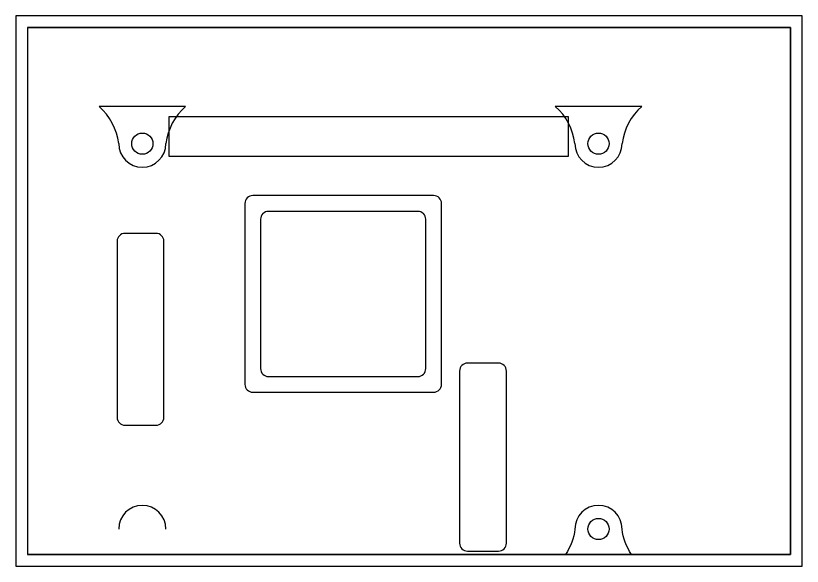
# Model space of a CAD drawing. Header units: centimetres. Extents: x 13.7 to 100.6, y 5.5 to 64.7.
# Drawn here: x 90.62 to 100.62, y 50.49 to 57.49 of the extents above; entities that cross this region are included whole.
import ezdxf

# ---------------------------------------------------------------- set-up
doc = ezdxf.new("R2010")
doc.units = ezdxf.units.CM
doc.header["$LTSCALE"] = 25.4
doc.layers.add('Controller Module', color=7, linetype='Continuous', true_color=0x0092d1)

# ---------------------------------------------------------------- blocks, each defined once
blk = doc.blocks.new('ControllerBox_Rev1')
at = {"layer": 'Controller Module'}
for p, q in [((-4.85, 3.35), (-4.85, -3.35)), ((-4.85, 3.35), (4.85, 3.35)), ((4.85, -3.35), (4.85, 3.35)), ((-3.941, 2.349), (-2.841, 2.349)), ((1.859, 2.349), (2.959, 2.349)), ((2.028, 2.213, 2.4), (-3.052, 2.213, 2.4)), ((-3.052, 2.213, 2.4), (-3.052, 1.713, 2.4)), ((1.981, 2.213), (-2.962, 2.213)), ((2.028, 1.713, 2.4), (2.028, 2.213, 2.4)), ((2.028, 1.713), (2.028, 2.135)), ((-3.052, 2.039), (-3.052, 1.713)), ((-3.052, 1.713), (2.028, 1.713)), ((-3.052, 1.713, 2.4), (2.028, 1.713, 2.4)), ((-3.217, 0.733), (-3.612, 0.733)), ((-3.217, 0.733, 2.4), (-3.612, 0.733, 2.4)), ((-3.712, 0.633), (-3.712, -1.607)), ((-3.712, 0.633, 2.4), (-3.712, -1.607, 2.4)), ((-3.117, -1.607), (-3.117, 0.633)), ((-3.117, -1.607, 2.4), (-3.117, 0.633, 2.4)), ((1.138, -0.917), (0.743, -0.917)), ((1.138, -0.917, 2.4), (0.743, -0.917, 2.4)), ((0.643, -1.017), (0.643, -3.207)), ((0.643, -1.017, 2.4), (0.643, -3.207, 2.4)), ((1.238, -3.207), (1.238, -1.017)), ((1.238, -3.207, 2.4), (1.238, -1.017, 2.4)), ((-3.612, -1.707), (-3.217, -1.707)), ((-3.612, -1.707, 2.4), (-3.217, -1.707, 2.4)), ((-4.85, -3.35), (4.85, -3.35)), ((0.743, -3.307), (1.138, -3.307)), ((2.709, -3.5), (4.709, -3.5)), ((2.709, -3.5), (3.209, -3.5)), ((2.709, -3.5, 2.4), (4.709, -3.5, 2.4)), ((2.709, -3.5, 2.4), (3.209, -3.5, 2.4))]:
    blk.add_line(p, q, dxfattribs=at)
blk.add_lwpolyline([(5, 3.5), (-5, 3.5), (-5, -3.5), (5, -3.5)], close=True, dxfattribs=at)
at = {"layer": 'Controller Module', "elevation": 2.4}
for points in [[(-5, -3.5), (5, -3.5), (5, 3.5), (-5, 3.5)], [(-4.85, 3.35), (4.85, 3.35)], [(-4.85, -3.35), (4.85, -3.35)]]:
    blk.add_lwpolyline(points, close=True, dxfattribs=at)
at = {"layer": 'Controller Module', "extrusion": (1, 0, 0), "elevation": 4.85}
blk.add_lwpolyline([(-3.35, 2.4), (3.35, 2.4)], close=True, dxfattribs=at)
at = {"layer": 'Controller Module'}
for points in [[(0.413, -1.187), (0.413, 1.113, 0.414214), (0.313, 1.213), (-1.987, 1.213, 0.414214), (-2.087, 1.113), (-2.087, -1.187, 0.414214), (-1.987, -1.287), (0.313, -1.287, 0.414214)], [(0.213, -0.987), (0.213, 0.913, 0.414214), (0.113, 1.013), (-1.787, 1.013, 0.414214), (-1.887, 0.913), (-1.887, -0.987, 0.414214), (-1.787, -1.087), (0.113, -1.087, 0.414214)]]:
    blk.add_lwpolyline(points, format="xyb", close=True, dxfattribs=at)
at = {"layer": 'Controller Module', "elevation": 2.4}
for points in [[(0.413, -1.187), (0.413, 1.113, 0.414214), (0.313, 1.213), (-1.987, 1.213, 0.414214), (-2.087, 1.113), (-2.087, -1.187, 0.414214), (-1.987, -1.287), (0.313, -1.287, 0.414214)], [(0.213, -0.987), (0.213, 0.913, 0.414214), (0.113, 1.013), (-1.787, 1.013, 0.414214), (-1.887, 0.913), (-1.887, -0.987, 0.414214), (-1.787, -1.087), (0.113, -1.087, 0.414214)]]:
    blk.add_lwpolyline(points, format="xyb", close=True, dxfattribs=at)
at = {"layer": 'Controller Module'}
blk.add_lwpolyline([(2.828, -3.35, -0.116889), (2.709, -3.026, 1), (2.109, -3.026, -0.116889), (1.99, -3.35)], format="xyb", dxfattribs=at)
for centre in [(-3.391, 1.874), (2.409, 1.874), (2.409, -3.026)]:
    blk.add_circle(centre, 0.135, dxfattribs=at)
for centre, radius, start, end in [((-4.435, 1.785), 0.749, 6.8171, 48.7584), ((-2.347, 1.785), 0.749, 131.2416, 173.1829), ((1.365, 1.785), 0.749, 6.8171, 48.7584), ((3.453, 1.785), 0.749, 131.2416, 173.1829), ((-3.391, 1.874), 0.3, 180, 0), ((2.409, 1.874), 0.3, 180, 0), ((-3.612, 0.633), 0.1, 90, 180), ((-3.612, 0.633, 2.4), 0.1, 90, 180), ((-3.217, 0.633), 0.1, 0, 90), ((-3.217, 0.633, 2.4), 0.1, 0, 90), ((0.743, -1.017), 0.1, 90, 180), ((0.743, -1.017, 2.4), 0.1, 90, 180), ((1.138, -1.017), 0.1, 0, 90), ((1.138, -1.017, 2.4), 0.1, 0, 90), ((-3.612, -1.607), 0.1, 180, 270), ((-3.612, -1.607, 2.4), 0.1, 180, 270), ((-3.217, -1.607), 0.1, 270, 0), ((-3.217, -1.607, 2.4), 0.1, 270, 0), ((-3.391, -3.026), 0.3, 0, 180), ((0.743, -3.207), 0.1, 180, 270), ((0.743, -3.207, 2.4), 0.1, 180, 270), ((1.138, -3.207), 0.1, 270, 0), ((1.138, -3.207, 2.4), 0.1, 270, 0)]:
    blk.add_arc(centre, radius, start, end, dxfattribs=at)

msp = doc.modelspace()

# ---------------------------------------------------------------- block references
at = {"layer": 'Controller Module'}
msp.add_blockref('ControllerBox_Rev1', (95.617, 53.987, -0.2), dxfattribs=at)

doc.saveas('drawing.dxf')
